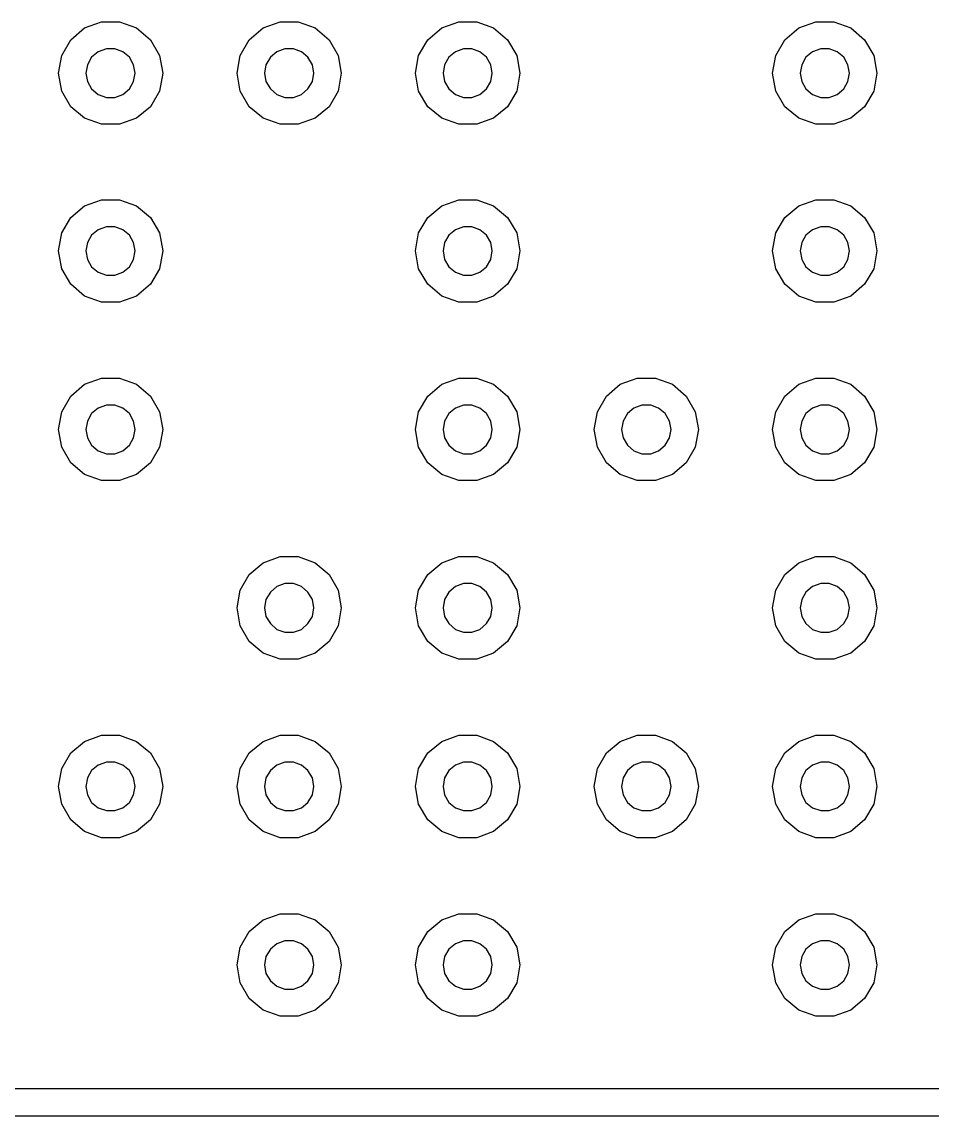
# Model space of a CAD drawing. Extents: x 105.1 to 166.9, y -128.1 to -71.6.
# Drawn here: x 130.08 to 133.395, y -105.01 to -101.024 of the extents above; entities that cross this region are included whole.
import ezdxf

# ---------------------------------------------------------------- set-up
doc = ezdxf.new("R2010")
doc.units = 0
doc.header["$MEASUREMENT"] = 0
doc.layers.add('BLACK', color=7, linetype='CONTINUOUS')

msp = doc.modelspace()

# ---------------------------------------------------------------- linework, layer by layer
at = {"layer": 'Black'}
for p, q in [((130.308, -101.046), (130.37, -101.024)), ((130.37, -101.024), (130.436, -101.024)), ((130.436, -101.024), (130.498, -101.046)), ((130.959, -101.046), (131.021, -101.024)), ((131.021, -101.024), (131.086, -101.024)), ((131.086, -101.024), (131.148, -101.046)), ((131.609, -101.046), (131.671, -101.024)), ((131.671, -101.024), (131.737, -101.024)), ((131.737, -101.024), (131.798, -101.046)), ((132.909, -101.046), (132.971, -101.024)), ((132.971, -101.024), (133.037, -101.024)), ((133.037, -101.024), (133.099, -101.046)), ((130.258, -101.089), (130.308, -101.046)), ((130.498, -101.046), (130.548, -101.089)), ((130.908, -101.089), (130.959, -101.046)), ((131.148, -101.046), (131.199, -101.089)), ((131.558, -101.089), (131.609, -101.046)), ((131.798, -101.046), (131.849, -101.089)), ((132.859, -101.089), (132.909, -101.046)), ((133.099, -101.046), (133.149, -101.089)), ((130.225, -101.146), (130.258, -101.089)), ((130.388, -101.122), (130.358, -101.133)), ((130.419, -101.122), (130.388, -101.122)), ((130.448, -101.133), (130.419, -101.122)), ((130.548, -101.089), (130.581, -101.146)), ((130.875, -101.146), (130.908, -101.089)), ((131.038, -101.122), (131.009, -101.133)), ((131.069, -101.122), (131.038, -101.122)), ((131.098, -101.133), (131.069, -101.122)), ((131.199, -101.089), (131.232, -101.146)), ((131.525, -101.146), (131.558, -101.089)), ((131.688, -101.122), (131.659, -101.133)), ((131.719, -101.122), (131.688, -101.122)), ((131.748, -101.133), (131.719, -101.122)), ((131.849, -101.089), (131.882, -101.146)), ((132.826, -101.146), (132.859, -101.089)), ((132.989, -101.122), (132.959, -101.133)), ((133.02, -101.122), (132.989, -101.122)), ((133.049, -101.133), (133.02, -101.122)), ((133.149, -101.089), (133.182, -101.146)), ((130.213, -101.211), (130.225, -101.146)), ((130.334, -101.153), (130.319, -101.18)), ((130.358, -101.133), (130.334, -101.153)), ((130.472, -101.153), (130.448, -101.133)), ((130.487, -101.18), (130.472, -101.153)), ((130.581, -101.146), (130.593, -101.211)), ((130.864, -101.211), (130.875, -101.146)), ((130.985, -101.153), (130.969, -101.18)), ((131.009, -101.133), (130.985, -101.153)), ((131.122, -101.153), (131.098, -101.133)), ((131.138, -101.18), (131.122, -101.153)), ((131.232, -101.146), (131.243, -101.211)), ((131.514, -101.211), (131.525, -101.146)), ((131.635, -101.153), (131.619, -101.18)), ((131.659, -101.133), (131.635, -101.153)), ((131.772, -101.153), (131.748, -101.133)), ((131.788, -101.18), (131.772, -101.153)), ((131.882, -101.146), (131.893, -101.211)), ((132.814, -101.211), (132.826, -101.146)), ((132.935, -101.153), (132.92, -101.18)), ((132.959, -101.133), (132.935, -101.153)), ((133.073, -101.153), (133.049, -101.133)), ((133.088, -101.18), (133.073, -101.153)), ((133.182, -101.146), (133.194, -101.211)), ((130.319, -101.18), (130.313, -101.211)), ((130.493, -101.211), (130.487, -101.18)), ((130.969, -101.18), (130.964, -101.211)), ((131.143, -101.211), (131.138, -101.18)), ((131.619, -101.18), (131.614, -101.211)), ((131.793, -101.211), (131.788, -101.18)), ((132.92, -101.18), (132.914, -101.211)), ((133.094, -101.211), (133.088, -101.18)), ((130.225, -101.276), (130.213, -101.211)), ((130.313, -101.211), (130.319, -101.241)), ((130.319, -101.241), (130.334, -101.268)), ((130.472, -101.268), (130.487, -101.241)), ((130.487, -101.241), (130.493, -101.211)), ((130.593, -101.211), (130.581, -101.276)), ((130.875, -101.276), (130.864, -101.211)), ((130.964, -101.211), (130.969, -101.241)), ((130.969, -101.241), (130.985, -101.268)), ((131.122, -101.268), (131.138, -101.241)), ((131.138, -101.241), (131.143, -101.211)), ((131.243, -101.211), (131.232, -101.276)), ((131.525, -101.276), (131.514, -101.211)), ((131.614, -101.211), (131.619, -101.241)), ((131.619, -101.241), (131.635, -101.268)), ((131.772, -101.268), (131.788, -101.241)), ((131.788, -101.241), (131.793, -101.211)), ((131.893, -101.211), (131.882, -101.276)), ((132.826, -101.276), (132.814, -101.211)), ((132.914, -101.211), (132.92, -101.241)), ((132.92, -101.241), (132.935, -101.268)), ((133.073, -101.268), (133.088, -101.241)), ((133.088, -101.241), (133.094, -101.211)), ((133.194, -101.211), (133.182, -101.276)), ((130.258, -101.333), (130.225, -101.276)), ((130.334, -101.268), (130.358, -101.288)), ((130.448, -101.288), (130.472, -101.268)), ((130.581, -101.276), (130.548, -101.333)), ((130.908, -101.333), (130.875, -101.276)), ((130.985, -101.268), (131.009, -101.288)), ((131.098, -101.288), (131.122, -101.268)), ((131.232, -101.276), (131.199, -101.333)), ((131.558, -101.333), (131.525, -101.276)), ((131.635, -101.268), (131.659, -101.288)), ((131.748, -101.288), (131.772, -101.268)), ((131.882, -101.276), (131.849, -101.333)), ((132.859, -101.333), (132.826, -101.276)), ((132.935, -101.268), (132.959, -101.288)), ((133.049, -101.288), (133.073, -101.268)), ((133.182, -101.276), (133.149, -101.333)), ((130.358, -101.288), (130.388, -101.299)), ((130.388, -101.299), (130.419, -101.299)), ((130.419, -101.299), (130.448, -101.288)), ((131.009, -101.288), (131.038, -101.299)), ((131.038, -101.299), (131.069, -101.299)), ((131.069, -101.299), (131.098, -101.288)), ((131.659, -101.288), (131.688, -101.299)), ((131.688, -101.299), (131.719, -101.299)), ((131.719, -101.299), (131.748, -101.288)), ((132.959, -101.288), (132.989, -101.299)), ((132.989, -101.299), (133.02, -101.299)), ((133.02, -101.299), (133.049, -101.288)), ((130.308, -101.375), (130.258, -101.333)), ((130.548, -101.333), (130.498, -101.375)), ((130.959, -101.375), (130.908, -101.333)), ((131.199, -101.333), (131.148, -101.375)), ((131.609, -101.375), (131.558, -101.333)), ((131.849, -101.333), (131.798, -101.375)), ((132.909, -101.375), (132.859, -101.333)), ((133.149, -101.333), (133.099, -101.375)), ((130.37, -101.397), (130.308, -101.375)), ((130.436, -101.397), (130.37, -101.397)), ((130.498, -101.375), (130.436, -101.397)), ((131.021, -101.397), (130.959, -101.375)), ((131.086, -101.397), (131.021, -101.397)), ((131.148, -101.375), (131.086, -101.397)), ((131.671, -101.397), (131.609, -101.375)), ((131.737, -101.397), (131.671, -101.397)), ((131.798, -101.375), (131.737, -101.397)), ((132.971, -101.397), (132.909, -101.375)), ((133.037, -101.397), (132.971, -101.397)), ((133.099, -101.375), (133.037, -101.397)), ((130.308, -101.694), (130.37, -101.672)), ((130.37, -101.672), (130.436, -101.672)), ((130.436, -101.672), (130.498, -101.694)), ((131.609, -101.694), (131.671, -101.672)), ((131.671, -101.672), (131.737, -101.672)), ((131.737, -101.672), (131.798, -101.694)), ((132.909, -101.694), (132.971, -101.672)), ((132.971, -101.672), (133.037, -101.672)), ((133.037, -101.672), (133.099, -101.694)), ((130.258, -101.736), (130.308, -101.694)), ((130.498, -101.694), (130.548, -101.736)), ((131.558, -101.736), (131.609, -101.694)), ((131.798, -101.694), (131.849, -101.736)), ((132.859, -101.736), (132.909, -101.694)), ((133.099, -101.694), (133.149, -101.736)), ((130.225, -101.793), (130.258, -101.736)), ((130.548, -101.736), (130.581, -101.793)), ((131.525, -101.793), (131.558, -101.736)), ((131.849, -101.736), (131.882, -101.793)), ((132.826, -101.793), (132.859, -101.736)), ((133.149, -101.736), (133.182, -101.793)), ((130.213, -101.858), (130.225, -101.793)), ((130.334, -101.801), (130.319, -101.828)), ((130.358, -101.781), (130.334, -101.801)), ((130.388, -101.77), (130.358, -101.781)), ((130.419, -101.77), (130.388, -101.77)), ((130.448, -101.781), (130.419, -101.77)), ((130.472, -101.801), (130.448, -101.781)), ((130.487, -101.828), (130.472, -101.801)), ((130.581, -101.793), (130.593, -101.858)), ((131.514, -101.858), (131.525, -101.793)), ((131.635, -101.801), (131.619, -101.828)), ((131.659, -101.781), (131.635, -101.801)), ((131.688, -101.77), (131.659, -101.781)), ((131.719, -101.77), (131.688, -101.77)), ((131.748, -101.781), (131.719, -101.77)), ((131.772, -101.801), (131.748, -101.781)), ((131.788, -101.828), (131.772, -101.801)), ((131.882, -101.793), (131.893, -101.858)), ((132.814, -101.858), (132.826, -101.793)), ((132.935, -101.801), (132.92, -101.828)), ((132.959, -101.781), (132.935, -101.801)), ((132.989, -101.77), (132.959, -101.781)), ((133.02, -101.77), (132.989, -101.77)), ((133.049, -101.781), (133.02, -101.77)), ((133.073, -101.801), (133.049, -101.781)), ((133.088, -101.828), (133.073, -101.801)), ((133.182, -101.793), (133.194, -101.858)), ((130.319, -101.828), (130.313, -101.858)), ((130.493, -101.858), (130.487, -101.828)), ((131.619, -101.828), (131.614, -101.858)), ((131.793, -101.858), (131.788, -101.828)), ((132.92, -101.828), (132.914, -101.858)), ((133.094, -101.858), (133.088, -101.828)), ((130.225, -101.923), (130.213, -101.858)), ((130.313, -101.858), (130.319, -101.889)), ((130.487, -101.889), (130.493, -101.858)), ((130.593, -101.858), (130.581, -101.923)), ((131.525, -101.923), (131.514, -101.858)), ((131.614, -101.858), (131.619, -101.889)), ((131.788, -101.889), (131.793, -101.858)), ((131.893, -101.858), (131.882, -101.923)), ((132.826, -101.923), (132.814, -101.858)), ((132.914, -101.858), (132.92, -101.889)), ((133.088, -101.889), (133.094, -101.858)), ((133.194, -101.858), (133.182, -101.923)), ((130.319, -101.889), (130.334, -101.916)), ((130.334, -101.916), (130.358, -101.936)), ((130.448, -101.936), (130.472, -101.916)), ((130.472, -101.916), (130.487, -101.889)), ((131.619, -101.889), (131.635, -101.916)), ((131.635, -101.916), (131.659, -101.936)), ((131.748, -101.936), (131.772, -101.916)), ((131.772, -101.916), (131.788, -101.889)), ((132.92, -101.889), (132.935, -101.916)), ((132.935, -101.916), (132.959, -101.936)), ((133.049, -101.936), (133.073, -101.916)), ((133.073, -101.916), (133.088, -101.889)), ((130.258, -101.98), (130.225, -101.923)), ((130.358, -101.936), (130.388, -101.947)), ((130.388, -101.947), (130.419, -101.947)), ((130.419, -101.947), (130.448, -101.936)), ((130.581, -101.923), (130.548, -101.98)), ((131.558, -101.98), (131.525, -101.923)), ((131.659, -101.936), (131.688, -101.947)), ((131.688, -101.947), (131.719, -101.947)), ((131.719, -101.947), (131.748, -101.936)), ((131.882, -101.923), (131.849, -101.98)), ((132.859, -101.98), (132.826, -101.923)), ((132.959, -101.936), (132.989, -101.947)), ((132.989, -101.947), (133.02, -101.947)), ((133.02, -101.947), (133.049, -101.936)), ((133.182, -101.923), (133.149, -101.98)), ((130.308, -102.023), (130.258, -101.98)), ((130.548, -101.98), (130.498, -102.023)), ((131.609, -102.023), (131.558, -101.98)), ((131.849, -101.98), (131.798, -102.023)), ((132.909, -102.023), (132.859, -101.98)), ((133.149, -101.98), (133.099, -102.023)), ((130.37, -102.045), (130.308, -102.023)), ((130.498, -102.023), (130.436, -102.045)), ((131.671, -102.045), (131.609, -102.023)), ((131.798, -102.023), (131.737, -102.045)), ((132.971, -102.045), (132.909, -102.023)), ((133.099, -102.023), (133.037, -102.045)), ((130.436, -102.045), (130.37, -102.045)), ((131.737, -102.045), (131.671, -102.045)), ((133.037, -102.045), (132.971, -102.045)), ((130.258, -102.387), (130.308, -102.344)), ((130.308, -102.344), (130.37, -102.322)), ((130.37, -102.322), (130.436, -102.322)), ((130.436, -102.322), (130.498, -102.344)), ((130.498, -102.344), (130.548, -102.387)), ((131.558, -102.387), (131.609, -102.344)), ((131.609, -102.344), (131.671, -102.322)), ((131.671, -102.322), (131.737, -102.322)), ((131.737, -102.322), (131.798, -102.344)), ((131.798, -102.344), (131.849, -102.387)), ((132.209, -102.387), (132.259, -102.344)), ((132.259, -102.344), (132.321, -102.322)), ((132.321, -102.322), (132.387, -102.322)), ((132.387, -102.322), (132.449, -102.344)), ((132.449, -102.344), (132.499, -102.387)), ((132.859, -102.387), (132.909, -102.344)), ((132.909, -102.344), (132.971, -102.322)), ((132.971, -102.322), (133.037, -102.322)), ((133.037, -102.322), (133.099, -102.344)), ((133.099, -102.344), (133.149, -102.387)), ((130.225, -102.444), (130.258, -102.387)), ((130.548, -102.387), (130.581, -102.444)), ((131.525, -102.444), (131.558, -102.387)), ((131.849, -102.387), (131.882, -102.444)), ((132.176, -102.444), (132.209, -102.387)), ((132.499, -102.387), (132.532, -102.444)), ((132.826, -102.444), (132.859, -102.387)), ((133.149, -102.387), (133.182, -102.444)), ((130.358, -102.431), (130.334, -102.451)), ((130.388, -102.42), (130.358, -102.431)), ((130.419, -102.42), (130.388, -102.42)), ((130.448, -102.431), (130.419, -102.42)), ((130.472, -102.451), (130.448, -102.431)), ((131.659, -102.431), (131.635, -102.451)), ((131.688, -102.42), (131.659, -102.431)), ((131.719, -102.42), (131.688, -102.42)), ((131.748, -102.431), (131.719, -102.42)), ((131.772, -102.451), (131.748, -102.431)), ((132.309, -102.431), (132.285, -102.451)), ((132.338, -102.42), (132.309, -102.431)), ((132.37, -102.42), (132.338, -102.42)), ((132.399, -102.431), (132.37, -102.42)), ((132.423, -102.451), (132.399, -102.431)), ((132.959, -102.431), (132.935, -102.451)), ((132.989, -102.42), (132.959, -102.431)), ((133.02, -102.42), (132.989, -102.42)), ((133.049, -102.431), (133.02, -102.42)), ((133.073, -102.451), (133.049, -102.431)), ((130.213, -102.509), (130.225, -102.444)), ((130.319, -102.478), (130.313, -102.509)), ((130.334, -102.451), (130.319, -102.478)), ((130.487, -102.478), (130.472, -102.451)), ((130.493, -102.509), (130.487, -102.478)), ((130.581, -102.444), (130.593, -102.509)), ((131.514, -102.509), (131.525, -102.444)), ((131.619, -102.478), (131.614, -102.509)), ((131.635, -102.451), (131.619, -102.478)), ((131.788, -102.478), (131.772, -102.451)), ((131.793, -102.509), (131.788, -102.478)), ((131.882, -102.444), (131.893, -102.509)), ((132.164, -102.509), (132.176, -102.444)), ((132.27, -102.478), (132.264, -102.509)), ((132.285, -102.451), (132.27, -102.478)), ((132.438, -102.478), (132.423, -102.451)), ((132.444, -102.509), (132.438, -102.478)), ((132.532, -102.444), (132.544, -102.509)), ((132.814, -102.509), (132.826, -102.444)), ((132.92, -102.478), (132.914, -102.509)), ((132.935, -102.451), (132.92, -102.478)), ((133.088, -102.478), (133.073, -102.451)), ((133.094, -102.509), (133.088, -102.478)), ((133.182, -102.444), (133.194, -102.509)), ((130.225, -102.573), (130.213, -102.509)), ((130.313, -102.509), (130.319, -102.539)), ((130.487, -102.539), (130.493, -102.509)), ((130.593, -102.509), (130.581, -102.573)), ((131.525, -102.573), (131.514, -102.509)), ((131.614, -102.509), (131.619, -102.539)), ((131.788, -102.539), (131.793, -102.509)), ((131.893, -102.509), (131.882, -102.573)), ((132.176, -102.573), (132.164, -102.509)), ((132.264, -102.509), (132.27, -102.539)), ((132.438, -102.539), (132.444, -102.509)), ((132.544, -102.509), (132.532, -102.573)), ((132.826, -102.573), (132.814, -102.509)), ((132.914, -102.509), (132.92, -102.539)), ((133.088, -102.539), (133.094, -102.509)), ((133.194, -102.509), (133.182, -102.573)), ((130.319, -102.539), (130.334, -102.566)), ((130.472, -102.566), (130.487, -102.539)), ((131.619, -102.539), (131.635, -102.566)), ((131.772, -102.566), (131.788, -102.539)), ((132.27, -102.539), (132.285, -102.566)), ((132.423, -102.566), (132.438, -102.539)), ((132.92, -102.539), (132.935, -102.566)), ((133.073, -102.566), (133.088, -102.539)), ((130.258, -102.63), (130.225, -102.573)), ((130.334, -102.566), (130.358, -102.586)), ((130.358, -102.586), (130.388, -102.597)), ((130.388, -102.597), (130.419, -102.597)), ((130.419, -102.597), (130.448, -102.586)), ((130.448, -102.586), (130.472, -102.566)), ((130.581, -102.573), (130.548, -102.63)), ((131.558, -102.63), (131.525, -102.573)), ((131.635, -102.566), (131.659, -102.586)), ((131.659, -102.586), (131.688, -102.597)), ((131.688, -102.597), (131.719, -102.597)), ((131.719, -102.597), (131.748, -102.586)), ((131.748, -102.586), (131.772, -102.566)), ((131.882, -102.573), (131.849, -102.63)), ((132.209, -102.63), (132.176, -102.573)), ((132.285, -102.566), (132.309, -102.586)), ((132.309, -102.586), (132.338, -102.597)), ((132.338, -102.597), (132.37, -102.597)), ((132.37, -102.597), (132.399, -102.586)), ((132.399, -102.586), (132.423, -102.566)), ((132.532, -102.573), (132.499, -102.63)), ((132.859, -102.63), (132.826, -102.573)), ((132.935, -102.566), (132.959, -102.586)), ((132.959, -102.586), (132.989, -102.597)), ((132.989, -102.597), (133.02, -102.597)), ((133.02, -102.597), (133.049, -102.586)), ((133.049, -102.586), (133.073, -102.566)), ((133.182, -102.573), (133.149, -102.63)), ((130.308, -102.673), (130.258, -102.63)), ((130.548, -102.63), (130.498, -102.673)), ((131.609, -102.673), (131.558, -102.63)), ((131.849, -102.63), (131.798, -102.673)), ((132.259, -102.673), (132.209, -102.63)), ((132.499, -102.63), (132.449, -102.673)), ((132.909, -102.673), (132.859, -102.63)), ((133.149, -102.63), (133.099, -102.673)), ((130.37, -102.695), (130.308, -102.673)), ((130.498, -102.673), (130.436, -102.695)), ((131.671, -102.695), (131.609, -102.673)), ((131.798, -102.673), (131.737, -102.695)), ((132.321, -102.695), (132.259, -102.673)), ((132.449, -102.673), (132.387, -102.695)), ((132.971, -102.695), (132.909, -102.673)), ((133.099, -102.673), (133.037, -102.695)), ((130.436, -102.695), (130.37, -102.695)), ((131.737, -102.695), (131.671, -102.695)), ((132.387, -102.695), (132.321, -102.695)), ((133.037, -102.695), (132.971, -102.695)), ((130.908, -103.037), (130.959, -102.995)), ((130.959, -102.995), (131.021, -102.972)), ((131.021, -102.972), (131.086, -102.972)), ((131.086, -102.972), (131.148, -102.995)), ((131.148, -102.995), (131.199, -103.037)), ((131.558, -103.037), (131.609, -102.995)), ((131.609, -102.995), (131.671, -102.972)), ((131.671, -102.972), (131.737, -102.972)), ((131.737, -102.972), (131.798, -102.995)), ((131.798, -102.995), (131.849, -103.037)), ((132.859, -103.037), (132.909, -102.995)), ((132.909, -102.995), (132.971, -102.972)), ((132.971, -102.972), (133.037, -102.972)), ((133.037, -102.972), (133.099, -102.995)), ((133.099, -102.995), (133.149, -103.037)), ((130.875, -103.094), (130.908, -103.037)), ((131.199, -103.037), (131.232, -103.094)), ((131.525, -103.094), (131.558, -103.037)), ((131.849, -103.037), (131.882, -103.094)), ((132.826, -103.094), (132.859, -103.037)), ((133.149, -103.037), (133.182, -103.094)), ((131.038, -103.07), (131.009, -103.081)), ((131.069, -103.07), (131.038, -103.07)), ((131.098, -103.081), (131.069, -103.07)), ((131.688, -103.07), (131.659, -103.081)), ((131.719, -103.07), (131.688, -103.07)), ((131.748, -103.081), (131.719, -103.07)), ((132.989, -103.07), (132.959, -103.081)), ((133.02, -103.07), (132.989, -103.07)), ((133.049, -103.081), (133.02, -103.07)), ((130.864, -103.159), (130.875, -103.094)), ((130.985, -103.101), (130.969, -103.128)), ((131.009, -103.081), (130.985, -103.101)), ((131.122, -103.101), (131.098, -103.081)), ((131.138, -103.128), (131.122, -103.101)), ((131.232, -103.094), (131.243, -103.159)), ((131.514, -103.159), (131.525, -103.094)), ((131.635, -103.101), (131.619, -103.128)), ((131.659, -103.081), (131.635, -103.101)), ((131.772, -103.101), (131.748, -103.081)), ((131.788, -103.128), (131.772, -103.101)), ((131.882, -103.094), (131.893, -103.159)), ((132.814, -103.159), (132.826, -103.094)), ((132.935, -103.101), (132.92, -103.128)), ((132.959, -103.081), (132.935, -103.101)), ((133.073, -103.101), (133.049, -103.081)), ((133.088, -103.128), (133.073, -103.101)), ((133.182, -103.094), (133.194, -103.159)), ((130.969, -103.128), (130.964, -103.159)), ((131.143, -103.159), (131.138, -103.128)), ((131.619, -103.128), (131.614, -103.159)), ((131.793, -103.159), (131.788, -103.128)), ((132.92, -103.128), (132.914, -103.159)), ((133.094, -103.159), (133.088, -103.128)), ((130.875, -103.224), (130.864, -103.159)), ((130.964, -103.159), (130.969, -103.19)), ((130.969, -103.19), (130.985, -103.216)), ((131.122, -103.216), (131.138, -103.19)), ((131.138, -103.19), (131.143, -103.159)), ((131.243, -103.159), (131.232, -103.224)), ((131.525, -103.224), (131.514, -103.159)), ((131.614, -103.159), (131.619, -103.19)), ((131.619, -103.19), (131.635, -103.216)), ((131.772, -103.216), (131.788, -103.19)), ((131.788, -103.19), (131.793, -103.159)), ((131.893, -103.159), (131.882, -103.224)), ((132.826, -103.224), (132.814, -103.159)), ((132.914, -103.159), (132.92, -103.19)), ((132.92, -103.19), (132.935, -103.216)), ((133.073, -103.216), (133.088, -103.19)), ((133.088, -103.19), (133.094, -103.159)), ((133.194, -103.159), (133.182, -103.224)), ((130.908, -103.281), (130.875, -103.224)), ((130.985, -103.216), (131.009, -103.237)), ((131.009, -103.237), (131.038, -103.247)), ((131.069, -103.247), (131.098, -103.237)), ((131.098, -103.237), (131.122, -103.216)), ((131.232, -103.224), (131.199, -103.281)), ((131.558, -103.281), (131.525, -103.224)), ((131.635, -103.216), (131.659, -103.237)), ((131.659, -103.237), (131.688, -103.247)), ((131.719, -103.247), (131.748, -103.237)), ((131.748, -103.237), (131.772, -103.216)), ((131.882, -103.224), (131.849, -103.281)), ((132.859, -103.281), (132.826, -103.224)), ((132.935, -103.216), (132.959, -103.237)), ((132.959, -103.237), (132.989, -103.247)), ((133.02, -103.247), (133.049, -103.237)), ((133.049, -103.237), (133.073, -103.216)), ((133.182, -103.224), (133.149, -103.281)), ((131.038, -103.247), (131.069, -103.247)), ((131.688, -103.247), (131.719, -103.247)), ((132.989, -103.247), (133.02, -103.247)), ((130.959, -103.323), (130.908, -103.281)), ((131.199, -103.281), (131.148, -103.323)), ((131.609, -103.323), (131.558, -103.281)), ((131.849, -103.281), (131.798, -103.323)), ((132.909, -103.323), (132.859, -103.281)), ((133.149, -103.281), (133.099, -103.323)), ((131.021, -103.346), (130.959, -103.323)), ((131.086, -103.346), (131.021, -103.346)), ((131.148, -103.323), (131.086, -103.346)), ((131.671, -103.346), (131.609, -103.323)), ((131.737, -103.346), (131.671, -103.346)), ((131.798, -103.323), (131.737, -103.346)), ((132.971, -103.346), (132.909, -103.323)), ((133.037, -103.346), (132.971, -103.346)), ((133.099, -103.323), (133.037, -103.346)), ((130.308, -103.645), (130.37, -103.622)), ((130.37, -103.622), (130.436, -103.622)), ((130.436, -103.622), (130.498, -103.645)), ((130.959, -103.645), (131.021, -103.622)), ((131.021, -103.622), (131.086, -103.622)), ((131.086, -103.622), (131.148, -103.645)), ((131.609, -103.645), (131.671, -103.622)), ((131.671, -103.622), (131.737, -103.622)), ((131.737, -103.622), (131.798, -103.645)), ((132.259, -103.645), (132.321, -103.622)), ((132.321, -103.622), (132.387, -103.622)), ((132.387, -103.622), (132.449, -103.645)), ((132.909, -103.645), (132.971, -103.622)), ((132.971, -103.622), (133.037, -103.622)), ((133.037, -103.622), (133.099, -103.645)), ((130.258, -103.687), (130.308, -103.645)), ((130.498, -103.645), (130.548, -103.687)), ((130.908, -103.687), (130.959, -103.645)), ((131.148, -103.645), (131.199, -103.687)), ((131.558, -103.687), (131.609, -103.645)), ((131.798, -103.645), (131.849, -103.687)), ((132.209, -103.687), (132.259, -103.645)), ((132.449, -103.645), (132.499, -103.687)), ((132.859, -103.687), (132.909, -103.645)), ((133.099, -103.645), (133.149, -103.687)), ((130.225, -103.744), (130.258, -103.687)), ((130.548, -103.687), (130.581, -103.744)), ((130.875, -103.744), (130.908, -103.687)), ((131.199, -103.687), (131.232, -103.744)), ((131.525, -103.744), (131.558, -103.687)), ((131.849, -103.687), (131.882, -103.744)), ((132.176, -103.744), (132.209, -103.687)), ((132.499, -103.687), (132.532, -103.744)), ((132.826, -103.744), (132.859, -103.687)), ((133.149, -103.687), (133.182, -103.744)), ((130.213, -103.809), (130.225, -103.744)), ((130.334, -103.751), (130.319, -103.778)), ((130.358, -103.731), (130.334, -103.751)), ((130.388, -103.721), (130.358, -103.731)), ((130.419, -103.721), (130.388, -103.721)), ((130.448, -103.731), (130.419, -103.721)), ((130.472, -103.751), (130.448, -103.731)), ((130.487, -103.778), (130.472, -103.751)), ((130.581, -103.744), (130.593, -103.809)), ((130.864, -103.809), (130.875, -103.744)), ((130.985, -103.751), (130.969, -103.778)), ((131.009, -103.731), (130.985, -103.751)), ((131.038, -103.721), (131.009, -103.731)), ((131.069, -103.721), (131.038, -103.721)), ((131.098, -103.731), (131.069, -103.721)), ((131.122, -103.751), (131.098, -103.731)), ((131.138, -103.778), (131.122, -103.751)), ((131.232, -103.744), (131.243, -103.809)), ((131.514, -103.809), (131.525, -103.744)), ((131.635, -103.751), (131.619, -103.778)), ((131.659, -103.731), (131.635, -103.751)), ((131.688, -103.721), (131.659, -103.731)), ((131.719, -103.721), (131.688, -103.721)), ((131.748, -103.731), (131.719, -103.721)), ((131.772, -103.751), (131.748, -103.731)), ((131.788, -103.778), (131.772, -103.751)), ((131.882, -103.744), (131.893, -103.809)), ((132.164, -103.809), (132.176, -103.744)), ((132.285, -103.751), (132.27, -103.778)), ((132.309, -103.731), (132.285, -103.751)), ((132.338, -103.721), (132.309, -103.731)), ((132.37, -103.721), (132.338, -103.721)), ((132.399, -103.731), (132.37, -103.721)), ((132.423, -103.751), (132.399, -103.731)), ((132.438, -103.778), (132.423, -103.751)), ((132.532, -103.744), (132.544, -103.809)), ((132.814, -103.809), (132.826, -103.744)), ((132.935, -103.751), (132.92, -103.778)), ((132.959, -103.731), (132.935, -103.751)), ((132.989, -103.721), (132.959, -103.731)), ((133.02, -103.721), (132.989, -103.721)), ((133.049, -103.731), (133.02, -103.721)), ((133.073, -103.751), (133.049, -103.731)), ((133.088, -103.778), (133.073, -103.751)), ((133.182, -103.744), (133.194, -103.809)), ((130.319, -103.778), (130.313, -103.809)), ((130.493, -103.809), (130.487, -103.778)), ((130.969, -103.778), (130.964, -103.809)), ((131.143, -103.809), (131.138, -103.778)), ((131.619, -103.778), (131.614, -103.809)), ((131.793, -103.809), (131.788, -103.778)), ((132.27, -103.778), (132.264, -103.809)), ((132.444, -103.809), (132.438, -103.778)), ((132.92, -103.778), (132.914, -103.809)), ((133.094, -103.809), (133.088, -103.778)), ((130.225, -103.874), (130.213, -103.809)), ((130.313, -103.809), (130.319, -103.84)), ((130.487, -103.84), (130.493, -103.809)), ((130.593, -103.809), (130.581, -103.874)), ((130.875, -103.874), (130.864, -103.809)), ((130.964, -103.809), (130.969, -103.84)), ((131.138, -103.84), (131.143, -103.809)), ((131.243, -103.809), (131.232, -103.874)), ((131.525, -103.874), (131.514, -103.809)), ((131.614, -103.809), (131.619, -103.84)), ((131.788, -103.84), (131.793, -103.809)), ((131.893, -103.809), (131.882, -103.874)), ((132.176, -103.874), (132.164, -103.809)), ((132.264, -103.809), (132.27, -103.84)), ((132.438, -103.84), (132.444, -103.809)), ((132.544, -103.809), (132.532, -103.874)), ((132.826, -103.874), (132.814, -103.809)), ((132.914, -103.809), (132.92, -103.84)), ((133.088, -103.84), (133.094, -103.809)), ((133.194, -103.809), (133.182, -103.874)), ((130.258, -103.931), (130.225, -103.874)), ((130.319, -103.84), (130.334, -103.867)), ((130.334, -103.867), (130.358, -103.887)), ((130.448, -103.887), (130.472, -103.867)), ((130.472, -103.867), (130.487, -103.84)), ((130.581, -103.874), (130.548, -103.931)), ((130.908, -103.931), (130.875, -103.874)), ((130.969, -103.84), (130.985, -103.867)), ((130.985, -103.867), (131.009, -103.887)), ((131.098, -103.887), (131.122, -103.867)), ((131.122, -103.867), (131.138, -103.84)), ((131.232, -103.874), (131.199, -103.931)), ((131.558, -103.931), (131.525, -103.874)), ((131.619, -103.84), (131.635, -103.867)), ((131.635, -103.867), (131.659, -103.887)), ((131.748, -103.887), (131.772, -103.867)), ((131.772, -103.867), (131.788, -103.84)), ((131.882, -103.874), (131.849, -103.931)), ((132.209, -103.931), (132.176, -103.874)), ((132.27, -103.84), (132.285, -103.867)), ((132.285, -103.867), (132.309, -103.887)), ((132.399, -103.887), (132.423, -103.867)), ((132.423, -103.867), (132.438, -103.84)), ((132.532, -103.874), (132.499, -103.931)), ((132.859, -103.931), (132.826, -103.874)), ((132.92, -103.84), (132.935, -103.867)), ((132.935, -103.867), (132.959, -103.887)), ((133.049, -103.887), (133.073, -103.867)), ((133.073, -103.867), (133.088, -103.84)), ((133.182, -103.874), (133.149, -103.931)), ((130.358, -103.887), (130.388, -103.897)), ((130.388, -103.897), (130.419, -103.897)), ((130.419, -103.897), (130.448, -103.887)), ((131.009, -103.887), (131.038, -103.897)), ((131.038, -103.897), (131.069, -103.897)), ((131.069, -103.897), (131.098, -103.887)), ((131.659, -103.887), (131.688, -103.897)), ((131.688, -103.897), (131.719, -103.897)), ((131.719, -103.897), (131.748, -103.887)), ((132.309, -103.887), (132.338, -103.897)), ((132.338, -103.897), (132.37, -103.897)), ((132.37, -103.897), (132.399, -103.887)), ((132.959, -103.887), (132.989, -103.897)), ((132.989, -103.897), (133.02, -103.897)), ((133.02, -103.897), (133.049, -103.887)), ((130.308, -103.973), (130.258, -103.931)), ((130.548, -103.931), (130.498, -103.973)), ((130.959, -103.973), (130.908, -103.931)), ((131.199, -103.931), (131.148, -103.973)), ((131.609, -103.973), (131.558, -103.931)), ((131.849, -103.931), (131.798, -103.973)), ((132.259, -103.973), (132.209, -103.931)), ((132.499, -103.931), (132.449, -103.973)), ((132.909, -103.973), (132.859, -103.931)), ((133.149, -103.931), (133.099, -103.973)), ((130.37, -103.996), (130.308, -103.973)), ((130.498, -103.973), (130.436, -103.996)), ((131.021, -103.996), (130.959, -103.973)), ((131.148, -103.973), (131.086, -103.996)), ((131.671, -103.996), (131.609, -103.973)), ((131.798, -103.973), (131.737, -103.996)), ((132.321, -103.996), (132.259, -103.973)), ((132.449, -103.973), (132.387, -103.996)), ((132.971, -103.996), (132.909, -103.973)), ((133.099, -103.973), (133.037, -103.996)), ((130.436, -103.996), (130.37, -103.996)), ((131.086, -103.996), (131.021, -103.996)), ((131.737, -103.996), (131.671, -103.996)), ((132.387, -103.996), (132.321, -103.996)), ((133.037, -103.996), (132.971, -103.996)), ((130.959, -104.295), (131.021, -104.273)), ((131.021, -104.273), (131.086, -104.273)), ((131.086, -104.273), (131.148, -104.295)), ((131.609, -104.295), (131.671, -104.273)), ((131.671, -104.273), (131.737, -104.273)), ((131.737, -104.273), (131.798, -104.295)), ((132.909, -104.295), (132.971, -104.273)), ((132.971, -104.273), (133.037, -104.273)), ((133.037, -104.273), (133.099, -104.295)), ((130.908, -104.337), (130.959, -104.295)), ((131.148, -104.295), (131.199, -104.337)), ((131.558, -104.337), (131.609, -104.295)), ((131.798, -104.295), (131.849, -104.337)), ((132.859, -104.337), (132.909, -104.295)), ((133.099, -104.295), (133.149, -104.337)), ((130.875, -104.394), (130.908, -104.337)), ((131.199, -104.337), (131.232, -104.394)), ((131.525, -104.394), (131.558, -104.337)), ((131.849, -104.337), (131.882, -104.394)), ((132.826, -104.394), (132.859, -104.337)), ((133.149, -104.337), (133.182, -104.394)), ((131.009, -104.382), (130.985, -104.402)), ((131.038, -104.371), (131.009, -104.382)), ((131.069, -104.371), (131.038, -104.371)), ((131.098, -104.382), (131.069, -104.371)), ((131.122, -104.402), (131.098, -104.382)), ((131.659, -104.382), (131.635, -104.402)), ((131.688, -104.371), (131.659, -104.382)), ((131.719, -104.371), (131.688, -104.371)), ((131.748, -104.382), (131.719, -104.371)), ((131.772, -104.402), (131.748, -104.382)), ((132.959, -104.382), (132.935, -104.402)), ((132.989, -104.371), (132.959, -104.382)), ((133.02, -104.371), (132.989, -104.371)), ((133.049, -104.382), (133.02, -104.371)), ((133.073, -104.402), (133.049, -104.382)), ((130.864, -104.459), (130.875, -104.394)), ((130.969, -104.429), (130.964, -104.459)), ((130.985, -104.402), (130.969, -104.429)), ((131.138, -104.429), (131.122, -104.402)), ((131.143, -104.459), (131.138, -104.429)), ((131.232, -104.394), (131.243, -104.459)), ((131.514, -104.459), (131.525, -104.394)), ((131.619, -104.429), (131.614, -104.459)), ((131.635, -104.402), (131.619, -104.429)), ((131.788, -104.429), (131.772, -104.402)), ((131.793, -104.459), (131.788, -104.429)), ((131.882, -104.394), (131.893, -104.459)), ((132.814, -104.459), (132.826, -104.394)), ((132.92, -104.429), (132.914, -104.459)), ((132.935, -104.402), (132.92, -104.429)), ((133.088, -104.429), (133.073, -104.402)), ((133.094, -104.459), (133.088, -104.429)), ((133.182, -104.394), (133.194, -104.459)), ((130.875, -104.524), (130.864, -104.459)), ((130.964, -104.459), (130.969, -104.49)), ((131.138, -104.49), (131.143, -104.459)), ((131.243, -104.459), (131.232, -104.524)), ((131.525, -104.524), (131.514, -104.459)), ((131.614, -104.459), (131.619, -104.49)), ((131.788, -104.49), (131.793, -104.459)), ((131.893, -104.459), (131.882, -104.524)), ((132.826, -104.524), (132.814, -104.459)), ((132.914, -104.459), (132.92, -104.49)), ((133.088, -104.49), (133.094, -104.459)), ((133.194, -104.459), (133.182, -104.524)), ((130.969, -104.49), (130.985, -104.517)), ((131.122, -104.517), (131.138, -104.49)), ((131.619, -104.49), (131.635, -104.517)), ((131.772, -104.517), (131.788, -104.49)), ((132.92, -104.49), (132.935, -104.517)), ((133.073, -104.517), (133.088, -104.49)), ((130.908, -104.581), (130.875, -104.524)), ((130.985, -104.517), (131.009, -104.537)), ((131.009, -104.537), (131.038, -104.548)), ((131.038, -104.548), (131.069, -104.548)), ((131.069, -104.548), (131.098, -104.537)), ((131.098, -104.537), (131.122, -104.517)), ((131.232, -104.524), (131.199, -104.581)), ((131.558, -104.581), (131.525, -104.524)), ((131.635, -104.517), (131.659, -104.537)), ((131.659, -104.537), (131.688, -104.548)), ((131.688, -104.548), (131.719, -104.548)), ((131.719, -104.548), (131.748, -104.537)), ((131.748, -104.537), (131.772, -104.517)), ((131.882, -104.524), (131.849, -104.581)), ((132.859, -104.581), (132.826, -104.524)), ((132.935, -104.517), (132.959, -104.537)), ((132.959, -104.537), (132.989, -104.548)), ((132.989, -104.548), (133.02, -104.548)), ((133.02, -104.548), (133.049, -104.537)), ((133.049, -104.537), (133.073, -104.517)), ((133.182, -104.524), (133.149, -104.581)), ((130.959, -104.624), (130.908, -104.581)), ((131.199, -104.581), (131.148, -104.624)), ((131.609, -104.624), (131.558, -104.581)), ((131.849, -104.581), (131.798, -104.624)), ((132.909, -104.624), (132.859, -104.581)), ((133.149, -104.581), (133.099, -104.624)), ((131.021, -104.646), (130.959, -104.624)), ((131.148, -104.624), (131.086, -104.646)), ((131.671, -104.646), (131.609, -104.624)), ((131.798, -104.624), (131.737, -104.646)), ((132.971, -104.646), (132.909, -104.624)), ((133.099, -104.624), (133.037, -104.646)), ((131.086, -104.646), (131.021, -104.646)), ((131.737, -104.646), (131.671, -104.646)), ((133.037, -104.646), (132.971, -104.646)), ((122.803, -104.91), (136.703, -104.91)), ((136.753, -105.01), (122.753, -105.01))]:
    msp.add_line(p, q, dxfattribs=at)

doc.saveas('drawing.dxf')
